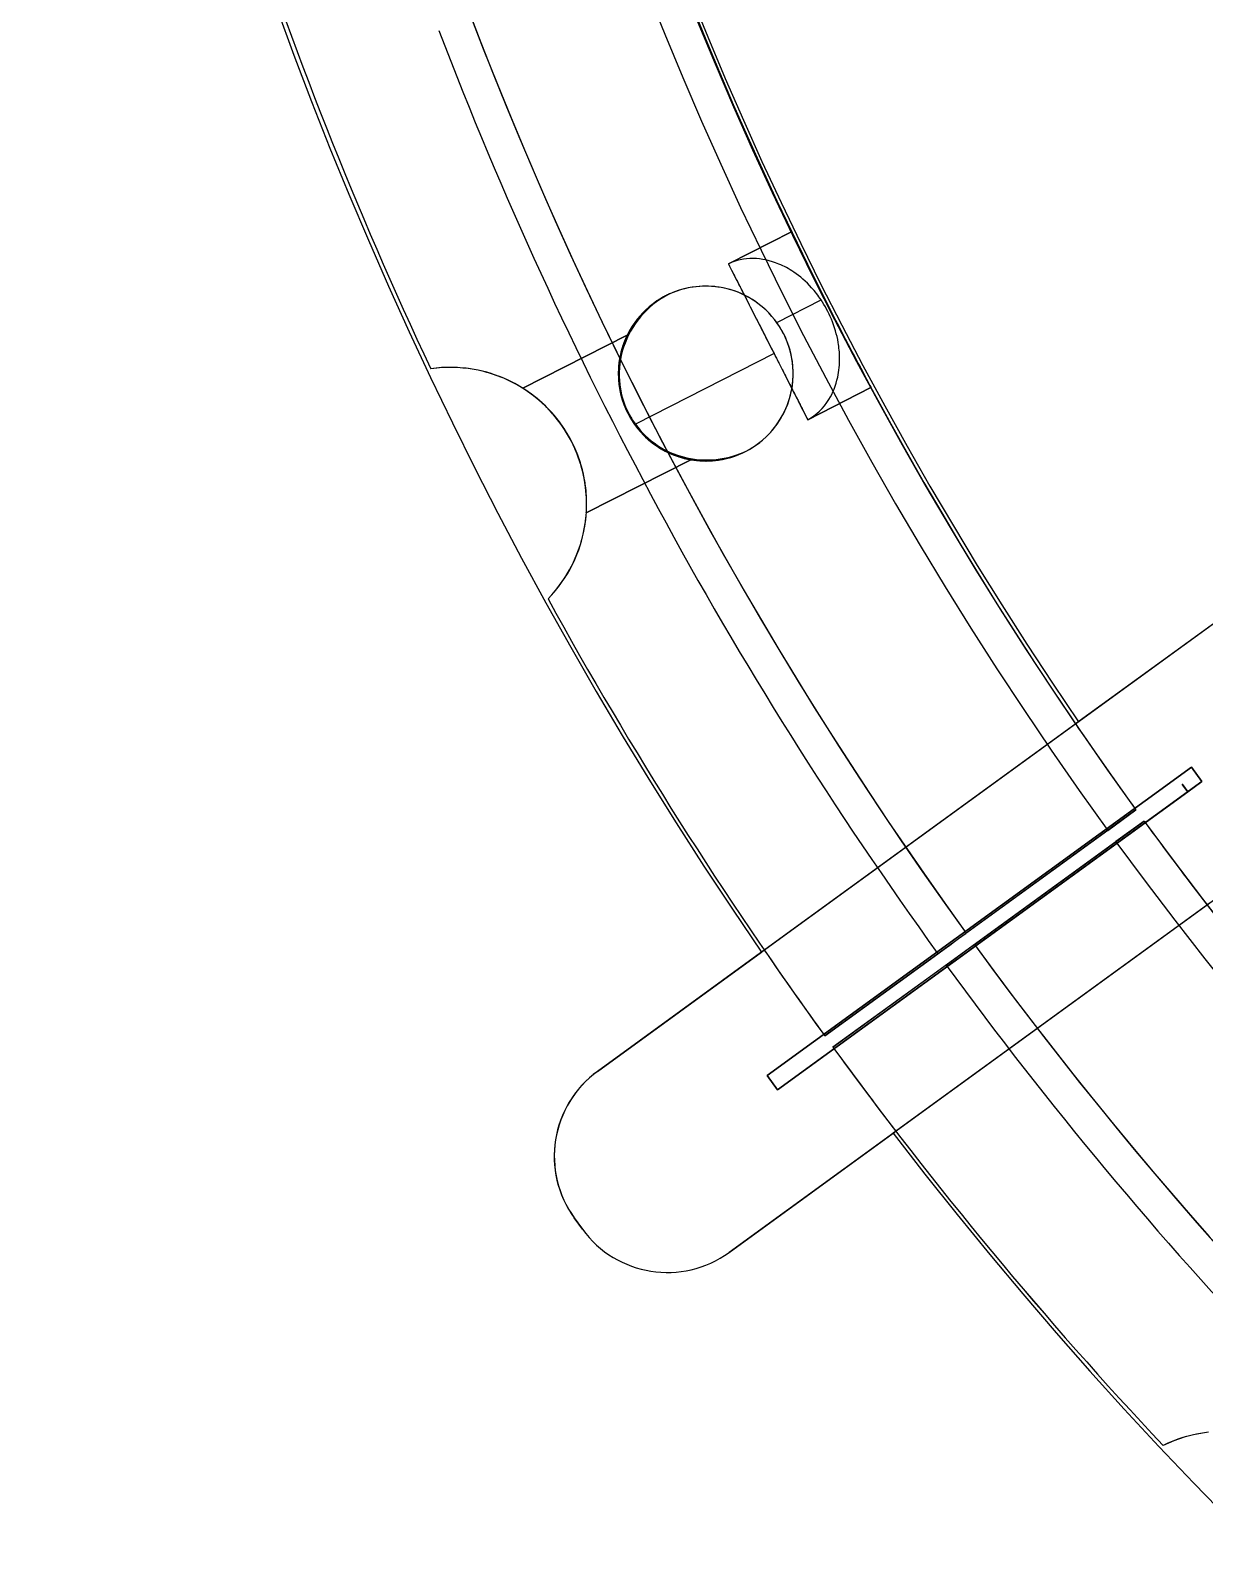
# Model space of a CAD drawing. Header units: millimetres. Extents: x -235 to 540, y -175 to 360.
# Drawn here: x -119.1 to -85.53, y -84.72 to -41.04 of the extents above; entities that cross this region are included whole.
import ezdxf

# ---------------------------------------------------------------- set-up
doc = ezdxf.new("R2010")
doc.units = ezdxf.units.MM
doc.layers.get('0').update_dxf_attribs({"color": 1, "linetype": 'CONTINUOUS'})

# ---------------------------------------------------------------- blocks, each defined once
blk = doc.blocks.new('Fig_001')
at = {"color": 4, "linetype": 'CONTINUOUS'}
for p, q in [((506.345, 303.198), (518.48, 312.015)), ((518.48, 312.015), (518.774, 311.61)), ((518.774, 311.61), (506.639, 302.794)), ((506.639, 302.794), (506.345, 303.198))]:
    blk.add_line(p, q, dxfattribs=at)
at = {"color": 1, "linetype": 'CONTINUOUS'}
for p in [(506.75, 303.492), (506.897, 303.29)]:
    blk.add_point(p, dxfattribs=at)
blk = doc.blocks.new('GENSEC-Fig_001-00023-1656314857')
at = {"color": 6, "linetype": 'CONTINUOUS'}
for p, q in [((97.744, 71.327), (86.012, 62.803)), ((97.744, 71.327, 20), (86.012, 62.803, 20)), ((98.041, 70.919), (97.744, 71.327)), ((98.041, 70.919, 20), (97.744, 71.327, 20)), ((85.902, 62.1), (98.041, 70.919)), ((85.902, 62.1, 20), (98.041, 70.919, 20)), ((86.012, 62.803), (85.606, 62.508)), ((86.012, 62.803, 20), (85.606, 62.508, 20)), ((85.606, 62.508), (85.902, 62.1)), ((85.606, 62.508, 20), (85.902, 62.1, 20)), ((86.16, 62.599), (86.012, 62.803)), ((86.16, 62.599, 20), (86.012, 62.803, 20)), ((86.012, 62.803), (86.159, 62.601)), ((86.012, 62.803, 20), (86.159, 62.601, 20))]:
    blk.add_line(p, q, dxfattribs=at)
at = {"color": 3, "linetype": 'CONTINUOUS'}
for p, q in [((97.744, 71.327), (97.744, 71.327, 20)), ((98.041, 70.919), (98.041, 70.919, 20)), ((85.606, 62.508), (85.606, 62.508, 20)), ((86.012, 62.803), (86.012, 62.803, 20)), ((86.012, 62.803), (86.012, 62.803, 20)), ((86.159, 62.601), (86.159, 62.601, 20)), ((86.16, 62.599), (86.16, 62.599, 20)), ((85.902, 62.1), (85.902, 62.1, 20))]:
    blk.add_line(p, q, dxfattribs=at)

msp = doc.modelspace()

# ---------------------------------------------------------------- linework, layer by layer
at = {"color": 2, "linetype": 'CONTINUOUS'}
for p, q in [((-9.546, -2.98, -20), (-102.889, -70.798, -20)), ((-9.546, -2.98), (-89.216, -60.864)), ((-9.546, -2.98), (-89.135, -60.805)), ((-5.784, -8.158, -20), (-99.127, -75.975, -20)), ((-99.146, -47.712, 38.5), (-97.338, -46.79, 38.5)), ((-97.338, -46.79, 54.5), (-99.146, -47.711, 54.5)), ((-97.338, -46.79, 38.5), (-97.338, -46.79, 54.5)), ((-99.146, -47.711, 38.645), (-99.146, -47.711, 38.5)), ((-99.146, -47.711, 54.5), (-99.146, -47.711, 38.645)), ((-99.145, -47.712, 38.454), (-99.146, -47.712, 38.5)), ((-100.886, -48.599, 31), (-100.928, -48.619, 30.624)), ((-97.763, -49.387, 30.321), (-96.495, -48.741, 36.029)), ((-105.024, -51.268, 17), (-102.037, -49.746, 17)), ((-102.037, -49.746, 19), (-105.024, -51.268, 19)), ((-102.037, -49.746, 9.5), (-105.024, -51.268, 9.5)), ((-102.037, -49.746, 26.5), (-105.024, -51.268, 26.5)), ((-102.037, -49.746, 17), (-102.037, -49.746, 19)), ((-97.565, -49.712, 0.134), (-97.565, -49.712, 30.317)), ((-97.838, -50.277, 48.859), (-101.803, -52.297, 31.013)), ((-107.655, -50.709, 2.679), (-107.655, -50.709, 30)), ((-105.024, -51.268, 19), (-105.024, -51.268, 17)), ((-95.068, -51.245, 38.5), (-96.876, -52.166, 38.5)), ((-96.876, -52.166, 54.5), (-95.068, -51.245, 54.5)), ((-95.068, -51.245, 54.5), (-95.068, -51.245, 38.5)), ((-102.02, -51.982, 31), (-102.002, -51.973, 31.012)), ((-102.02, -51.982, 31), (-102.02, -51.982, 28.5)), ((-102.02, -51.982, 7.5), (-102.02, -51.982, 1.474)), ((-102.02, -51.982, 15), (-102.02, -51.982, 11.5)), ((-102.02, -51.982, 24.5), (-102.02, -51.982, 21)), ((-96.876, -52.166, 38.645), (-96.876, -52.166, 54.5)), ((-96.876, -52.166, 38.5), (-96.876, -52.166, 38.645)), ((-96.876, -52.166, 38.5), (-96.876, -52.166, 38.454)), ((-98.658, -53.074, 30.624), (-98.617, -53.053, 31)), ((-103.208, -54.832, 19), (-100.221, -53.31, 19)), ((-100.221, -53.31, 17), (-103.208, -54.832, 17)), ((-103.208, -54.832, 9.5), (-100.221, -53.31, 9.5)), ((-103.208, -54.832, 26.5), (-100.221, -53.31, 26.5)), ((-100.221, -53.31, 19), (-100.221, -53.31, 17)), ((-103.208, -54.832, 17), (-103.208, -54.832, 19)), ((-104.303, -57.288, 30), (-104.303, -57.288, 2.679)), ((-89.135, -60.805, -7), (-98.2, -67.391, -7)), ((-89.135, -60.805), (-89.135, -60.805, -7)), ((-87.491, -63.319, 67), (-92.345, -66.846, 67)), ((-87.491, -63.319), (-88.3, -63.907)), ((-88.3, -63.907), (-87.491, -63.319)), ((-87.491, -63.319), (-87.491, -63.319, 67)), ((-92.11, -67.169, 67), (-87.256, -63.643, 67)), ((-88.065, -64.23), (-87.256, -63.643)), ((-87.256, -63.643), (-88.065, -64.23, 0)), ((-87.256, -63.643, 67), (-87.256, -63.643)), ((-88.3, -63.907), (-96.39, -69.785)), ((-88.3, -63.907), (-96.39, -69.785, 2.679)), ((-96.155, -70.108), (-88.065, -64.23)), ((-96.155, -70.108, 2.679), (-88.065, -64.23, 0)), ((-85.374, -65.983, -7), (-94.438, -72.569, -7)), ((-92.345, -66.846, 67), (-92.345, -66.846, 35.732)), ((-92.11, -67.169, 35.732), (-92.11, -67.169, 67)), ((-98.119, -67.332), (-102.889, -70.798)), ((-102.889, -70.798), (-98.2, -67.391)), ((-98.2, -67.391, -7), (-98.2, -67.391)), ((-96.39, -69.785, 30), (-93.154, -67.433, 34)), ((-92.919, -67.757, 34), (-96.155, -70.108, 30)), ((-96.39, -69.785, 2.679), (-96.39, -69.785, 30)), ((-96.155, -70.108, 2.679), (-96.155, -70.108, 30)), ((-102.889, -70.798), (-102.889, -70.798, -20)), ((-99.127, -75.975), (-94.357, -72.51)), ((-99.127, -75.975), (-94.438, -72.569)), ((-94.438, -72.569), (-94.438, -72.569, -7)), ((-103.552, -74.988), (-103.317, -75.312)), ((-103.317, -75.312), (-103.552, -74.988)), ((-103.552, -74.988, -20), (-103.317, -75.312, -20)), ((-103.552, -74.988, -20), (-103.552, -74.988)), ((-103.317, -75.312), (-103.317, -75.312, -20)), ((-99.127, -75.975, -20), (-99.127, -75.975)), ((-86.716, -81.495, 2.679), (-86.716, -81.495, 30))]:
    msp.add_line(p, q, dxfattribs=at)
for centre, radius, start, end in [((0, 0), 119.1, 127.53962, -145.53962), ((0, 0, -7), 119.1, 127.53962, -145.53962), ((0, 0), 109, 126.10514, -144.10514), ((0, 0), 108, 126.1061, -144.1061), ((0, 0), 107.9, 127.69948, -145.69948), ((0, 0, -7), 107.9, 127.69948, -145.69948), ((0, 0, 67), 114, -178.49204, -144.10052), ((0, 0, 67), 108, -178.40825, -144.1061), ((0, 0, 35.732), 114, -175.27167, -144.10052), ((0, 0, 2.679), 119, -169.22221, -154.77779), ((0, 0, 30), 119, -169.22219, -154.77777), ((0.001, -0.022, 34.017), 114.988, -159.10154, -144.10886), ((-99.793, -50.847, 31), 2.5, 115.9419, -153), ((-99.793, -50.847, 31), 2.5, -153, -61.9419), ((0, 0, 2.679), 119, -151.2222, -144.09629), ((0, 0, 30.001), 119, -151.22218, -144.09628), ((0, 0), 108, -145.6979, -144.1061), ((0, 0), 108, -143.8939, -142.3021), ((0, 0), 108, -143.8939, -54.1061), ((0, 0, 67), 108, -143.8939, -91.59175), ((0, 0), 109, -143.89486, -54.10514), ((0, 0, 35.732), 114, -143.89948, -85.27167), ((0, 0, 67), 114, -143.89948, -91.50796), ((-0.139, -0.099), 118.829, -145.54252, -144.09583), ((-0.023, 0.006, 34.021), 114.985, -143.89126, -129.12599), ((0, 0), 119, -143.9037, -142.45908), ((0, 0, 2.679), 119, -143.9037, -136.77779), ((0, 0, 30.002), 119, -143.90369, -136.77776), ((-101.125, -73.225), 3, 125.9998, -143.9998), ((-101.125, -73.225), 3, 126, -144), ((-101.125, -73.225, -20), 3, 126, -144), ((0, 0, -7), 119.1, -142.46038, -55.53962), ((0, 0), 119.1, -142.46038, -55.53962), ((-100.89, -73.548), 3, -144, -54), ((-100.89, -73.548), 3, -144, -54), ((-100.89, -73.548, -20), 3, -144, -54)]:
    msp.add_arc(centre, radius, start, end, dxfattribs=at)
at = {"color": 2, "linetype": 'CONTINUOUS', "extrusion": (-0.899808, -0.436286, 0.000531882)}
msp.add_arc((2.135, 38.443, 108.02), 2.5, -179.9991, -145.6322, dxfattribs=at)
at = {"color": 2, "linetype": 'CONTINUOUS', "extrusion": (0.898868, 0.438218, 0.001142)}
msp.add_arc((-1.903, 54.623, -107.936), 2.5, 0.0018, 44.8879, dxfattribs=at)
at = {"color": 2, "linetype": 'CONTINUOUS', "extrusion": (0.702123, 0.357749, 0.615661)}
for centre, radius, start, end in [((-1.43, 98.077, -63.007), 3.93, -17.7109, -0.7674), ((-0.91, 97.904, -63.007), 3.382, -35.5986, -17.6023), ((-0.436, 97.576, -63.007), 2.806, -48.0214, -35.7841), ((-0.14, 97.239, -63.007), 2.357, -66.2283, -47.8921), ((-0.02, 96.985, -63.007), 2.076, -78.8953, -66.4236), ((0, 96.888, -63.007), 1.977, -96.9911, -78.9301), ((0.018, 96.985, -63.007), 2.076, -117.1242, -97.1572), ((0.14, 97.232, -63.007), 2.351, -128.4938, -117.0184), ((0.38, 97.526, -63.007), 2.73, -143.1436, -128.6041), ((0.844, 97.868, -63.007), 3.307, -159.663, -143.2197)]:
    msp.add_arc(centre, radius, start, end, dxfattribs=at)
at = {"color": 2, "linetype": 'CONTINUOUS', "extrusion": (-0.893463, -0.449011, 0.01065)}
msp.add_arc((0.6, 37.348, 108.379), 2.5, -145.6374, -112.124, dxfattribs=at)
at = {"color": 2, "linetype": 'CONTINUOUS', "extrusion": (0.890845, 0.45386, 0.020145)}
msp.add_arc((-0.005, 56.664, -106.83), 2.5, 44.8736, 112.1279, dxfattribs=at)
at = {"color": 2, "linetype": 'CONTINUOUS', "extrusion": (0.891007, 0.45399, 8.39782e-17)}
for centre, radius, start, end in [((0, 54.5, -110), 2.5, 0, 180), ((-39.228, 38.657, -110), 41.728, -0.0155, 3.4657), ((-32.665, 39.074, -110), 35.152, 3.4328, 7.1543), ((-24.311, 40.11, -110), 26.734, 7.1816, 10.1618), ((-16.195, 41.596, -110), 18.483, 10.0651, 14.8268), ((-9.766, 43.276, -110), 11.838, 14.931, 18.7789), ((-5.904, 44.596, -110), 7.757, 18.731, 23.8315), ((-2.877, 45.951, -110), 4.44, 23.629, 32.2564), ((-1.251, 46.96, -110), 2.527, 32.5679, 39.7481), ((-0.548, 47.547, -110), 1.611, 39.7006, 49.3937), ((-0.17, 47.989, -110), 1.029, 49.371, 62.4455), ((-0.023, 48.267, -110), 0.714, 62.5472, 79.2412), ((0, 48.369, -110), 0.61, 79.547, 102.7875), ((0.042, 48.214, -110), 0.771, 103.2618, 123.131), ((0.216, 47.926, -110), 1.108, 122.5273, 132.2671), ((0.559, 47.54, -110), 1.624, 132.0541, 139.2903), ((1.507, 46.765, -110), 2.848, 139.9287, 151.5299), ((3.301, 45.746, -110), 4.911, 151.0546, 155.6656), ((5.677, 44.685, -110), 7.513, 155.7615, 160.972), ((10.183, 43.141, -110), 12.277, 161.0154, 166.0229), ((17.596, 41.298, -110), 19.915, 166.0278, 170.5586), ((27.896, 39.588, -110), 30.356, 170.5642, 175.0088), ((38.137, 38.681, -110), 40.637, 174.9917, -179.9493)]:
    msp.add_arc(centre, radius, start, end, dxfattribs=at)
at = {"color": 2, "linetype": 'CONTINUOUS', "extrusion": (0.232779, 0.113003, 0.965942)}
msp.add_arc((-2.317, 108.372, -28.204), 2.656, -11.1413, 39.2473, dxfattribs=at)
at = {"color": 2, "linetype": 'CONTINUOUS', "extrusion": (0.108586, 0.055328, 0.992546)}
for centre, radius, start, end in [((-0.03, 114.896, 16.746), 2.53, -40.8439, 0.0253), ((-0.003, 114.873, 16.746), 2.495, -81.1641, -40.8358), ((0.002, 114.869, 16.746), 2.491, -135.9386, -90.0351)]:
    msp.add_arc(centre, radius, start, end, dxfattribs=at)
at = {"color": 2, "linetype": 'CONTINUOUS', "extrusion": (0.232832, 0.114249, 0.965783)}
msp.add_arc((-1.809, 108.347, -28.27), 2.619, -43.3238, -11.1814, dxfattribs=at)
at = {"color": 2, "linetype": 'CONTINUOUS', "extrusion": (0.234445, 0.119122, 0.964803)}
msp.add_arc((-0.134, 108.136, -28.666), 2.455, -89.765, -43.9711, dxfattribs=at)
at = {"color": 2, "linetype": 'CONTINUOUS', "extrusion": (-0.890806, -0.453937, 0.020145)}
msp.add_arc((-0.005, 36.317, 108.703), 2.5, -112.1279, -44.8736, dxfattribs=at)
at = {"color": 2, "linetype": 'CONTINUOUS', "extrusion": (0.031436, -0.014317, 0.999403)}
msp.add_arc((-87.635, 70.628, 28.506), 2.611, 52.4343, 96.3353, dxfattribs=at)
at = {"color": 2, "linetype": 'CONTINUOUS', "extrusion": (-0.941293, 0.336402, 0.028311)}
msp.add_arc((82.719, 14.826, 79.789), 1.546, -164.9297, -153.0293, dxfattribs=at)
at = {"color": 2, "linetype": 'CONTINUOUS', "extrusion": (0.941293, -0.336403, 0.028311)}
msp.add_arc((-82.719, 28.656, -78.557), 1.546, 15.0703, 26.9706, dxfattribs=at)
at = {"color": 2, "linetype": 'CONTINUOUS', "extrusion": (0.941292, -0.336403, 0.02831)}
msp.add_arc((-82.719, 11.663, -79.039), 1.546, 15.0702, 26.9706, dxfattribs=at)
at = {"color": 2, "linetype": 'CONTINUOUS', "extrusion": (0.936757, -0.349207, 0.023247)}
msp.add_arc((-83.756, 20.746, -77.767), 1.51, 13.6074, 25.9866, dxfattribs=at)
at = {"color": 2, "linetype": 'CONTINUOUS', "extrusion": (-0.936757, 0.349207, 0.023247)}
msp.add_arc((83.756, 24.742, 78.825), 1.51, -166.3926, -154.0134, dxfattribs=at)
at = {"color": 2, "linetype": 'CONTINUOUS', "extrusion": (-0.936757, 0.349208, 0.023246)}
msp.add_arc((83.756, 7.747, 78.43), 1.51, -166.3928, -154.0136, dxfattribs=at)
at = {"color": 2, "linetype": 'CONTINUOUS', "extrusion": (-0.904343, 0.426806, 0.001033)}
msp.add_arc((89.785, 16.929, 71.062), 1.247, -179.8789, -164.899, dxfattribs=at)
at = {"color": 2, "linetype": 'CONTINUOUS', "extrusion": (0.904183, -0.427144, 0.000969906)}
msp.add_arc((-89.81, 26.566, -70.986), 1.246, 0.1116, 15.1013, dxfattribs=at)
at = {"color": 2, "linetype": 'CONTINUOUS', "extrusion": (0.904342, -0.426806, 0.001033)}
msp.add_arc((-89.785, 9.571, -71.035), 1.247, 0.121, 15.1009, dxfattribs=at)
at = {"color": 2, "linetype": 'CONTINUOUS', "extrusion": (0.903055, -0.429524, 0.000737844)}
msp.add_arc((-89.988, 19.05, -70.764), 1.237, 0.0851, 13.5278, dxfattribs=at)
at = {"color": 2, "linetype": 'CONTINUOUS', "extrusion": (-0.902862, 0.429929, 0.000669859)}
msp.add_arc((90.019, 26.454, 70.756), 1.236, -179.9254, -166.4717, dxfattribs=at)
at = {"color": 2, "linetype": 'CONTINUOUS', "extrusion": (-0.903055, 0.429524, 0.000737826)}
msp.add_arc((89.988, 9.45, 70.785), 1.237, -179.9148, -166.4723, dxfattribs=at)
at = {"color": 2, "linetype": 'CONTINUOUS', "extrusion": (0.108586, 0.055327, 0.992546)}
msp.add_arc((0, 114.86, 16.746), 2.482, -89.9997, -81.1981, dxfattribs=at)
at = {"color": 2, "linetype": 'CONTINUOUS', "extrusion": (0.235059, 0.119835, 0.964566)}
msp.add_arc((0.026, 108.081, -28.762), 2.426, -116.397, -90.046, dxfattribs=at)
at = {"color": 2, "linetype": 'CONTINUOUS', "extrusion": (-0.003306, -0.004105, 0.999986)}
msp.add_arc((-99.705, -50.733, 31.562), 2.46, 161.7544, -153.1598, dxfattribs=at)
at = {"color": 2, "linetype": 'CONTINUOUS', "extrusion": (0.228841, 0.115182, 0.966625)}
msp.add_arc((-0.592, 108.55, -27.91), 2.513, 38.6264, 63.9134, dxfattribs=at)
at = {"color": 2, "linetype": 'CONTINUOUS', "extrusion": (-0.981386, 0.050127, 0.185387)}
msp.add_arc((57.077, -1.354, 100.737), 2.267, -154.2904, -135.9254, dxfattribs=at)
at = {"color": 2, "linetype": 'CONTINUOUS', "extrusion": (0.981386, -0.050128, 0.185386)}
for centre, end in [((-57.077, 44.099, -92.672), 44.0746), ((-57.077, 27.394, -95.824), 44.0745)]:
    msp.add_arc(centre, 2.267, 25.7096, end, dxfattribs=at)
at = {"color": 2, "linetype": 'CONTINUOUS', "extrusion": (0.982335, -0.063587, 0.175995)}
msp.add_arc((-58.402, 35.706, -93.673), 2.243, 24.9523, 43.992, dxfattribs=at)
at = {"color": 2, "linetype": 'CONTINUOUS', "extrusion": (-0.982335, 0.063586, 0.175995)}
msp.add_arc((58.402, 9.084, 101.681), 2.243, -155.0477, -136.008, dxfattribs=at)
at = {"color": 2, "linetype": 'CONTINUOUS', "extrusion": (-0.982335, 0.063589, 0.175994)}
msp.add_arc((58.402, -7.651, 98.689), 2.243, -155.0478, -136.008, dxfattribs=at)
at = {"color": 2, "linetype": 'CONTINUOUS', "extrusion": (0.888422, 0.458905, 0.01065)}
msp.add_arc((0.6, 55.647, -107.388), 2.5, 112.124, 145.6374, dxfattribs=at)
at = {"color": 2, "linetype": 'CONTINUOUS', "extrusion": (0.233879, 0.112553, 0.965729)}
msp.add_arc((-2.926, 116.803, -28.298), 4.093, -36.4221, -16.9015, dxfattribs=at)
at = {"color": 2, "linetype": 'CONTINUOUS', "extrusion": (-0.638215, -0.306714, 0.706121)}
msp.add_arc((5.583, -64.204, 105.444), 6.662, 153.3608, 167.6879, dxfattribs=at)
at = {"color": 2, "linetype": 'CONTINUOUS', "extrusion": (0.764171, 0.33805, 0.549331)}
msp.add_arc((-6.406, 78.332, -84.016), 2.062, 45.4533, 63.3829, dxfattribs=at)
at = {"color": 2, "linetype": 'CONTINUOUS', "extrusion": (-0.764171, -0.33805, 0.549331)}
for centre, start, end in [((6.406, -40.312, 109.011), -134.5466, -116.6171), ((6.406, -54.517, 99.672), -134.5467, -116.6172)]:
    msp.add_arc(centre, 2.062, start, end, dxfattribs=at)
at = {"color": 2, "linetype": 'CONTINUOUS', "extrusion": (-0.870064, -0.244039, 0.428291)}
msp.add_arc((22.743, -32.202, 107.988), 2.439, -142.0363, -129.7924, dxfattribs=at)
at = {"color": 2, "linetype": 'CONTINUOUS', "extrusion": (0.870065, 0.244038, 0.428291)}
msp.add_arc((-22.743, 71.511, -89.357), 2.439, 37.9637, 50.2076, dxfattribs=at)
at = {"color": 2, "linetype": 'CONTINUOUS', "extrusion": (0.870065, 0.244038, 0.42829)}
msp.add_arc((-22.743, 56.149, -96.638), 2.439, 37.9637, 50.2076, dxfattribs=at)
at = {"color": 2, "linetype": 'CONTINUOUS', "extrusion": (0.873783, 0.239204, 0.423421)}
msp.add_arc((-23.446, 64.166, -92.805), 2.45, 37.8608, 49.823, dxfattribs=at)
at = {"color": 2, "linetype": 'CONTINUOUS', "extrusion": (-0.873783, -0.239204, 0.423421)}
msp.add_arc((23.446, -22.946, 112.07), 2.45, -142.1392, -130.177, dxfattribs=at)
at = {"color": 2, "linetype": 'CONTINUOUS', "extrusion": (-0.873783, -0.239203, 0.42342)}
msp.add_arc((23.446, -38.346, 104.872), 2.45, -142.1393, -130.1771, dxfattribs=at)
at = {"color": 2, "linetype": 'CONTINUOUS', "extrusion": (-0.882867, -0.469622, 0.001142)}
msp.add_arc((-1.903, 38.377, 108.042), 2.5, -44.8879, -0.0018, dxfattribs=at)
at = {"color": 2, "linetype": 'CONTINUOUS', "extrusion": (-0.637307, -0.314865, 0.703349)}
msp.add_arc((2.968, -63.161, 105.674), 5.194, 138.9901, 152.9179, dxfattribs=at)
at = {"color": 2, "linetype": 'CONTINUOUS', "extrusion": (0.234618, 0.11669, 0.965058)}
msp.add_arc((-1.25, 116.67, -28.588), 3.95, -57.4496, -37.1324, dxfattribs=at)
at = {"color": 2, "linetype": 'CONTINUOUS', "extrusion": (-0.63784, -0.321105, 0.700037)}
msp.add_arc((1.161, -61.883, 105.944), 3.982, 124.1223, 138.6712, dxfattribs=at)
at = {"color": 2, "linetype": 'CONTINUOUS', "extrusion": (-0.755031, -0.343039, 0.558796)}
msp.add_arc((5.249, -49.498, 103.256), 2.014, -134.4295, -113.3525, dxfattribs=at)
at = {"color": 2, "linetype": 'CONTINUOUS', "extrusion": (0.755031, 0.343038, 0.558795)}
for centre, start, end in [((-5.249, 85.573, -78.949), 45.5705, 66.6475), ((-5.249, 71.475, -88.448), 45.5704, 66.6474)]:
    msp.add_arc(centre, 2.014, start, end, dxfattribs=at)
at = {"color": 2, "linetype": 'CONTINUOUS', "extrusion": (0.226304, 0.115248, 0.967215)}
msp.add_arc((-0.025, 108.689, -27.653), 2.432, 63.686, 89.9812, dxfattribs=at)
at = {"color": 2, "linetype": 'CONTINUOUS', "extrusion": (0.232253, 0.119908, 0.965236)}
msp.add_arc((0.642, 108.233, -28.492), 2.517, -141.9897, -116.7155, dxfattribs=at)
at = {"color": 2, "linetype": 'CONTINUOUS', "extrusion": (0.881857, 0.471518, 0.000531882)}
msp.add_arc((2.135, 54.557, -107.97), 2.5, 145.6322, 179.9991, dxfattribs=at)
at = {"color": 2, "linetype": 'CONTINUOUS', "extrusion": (0.237214, 0.120818, 0.963915)}
msp.add_arc((-0.019, 116.405, -29.075), 3.78, -99.3074, -57.8825, dxfattribs=at)
at = {"color": 2, "linetype": 'CONTINUOUS', "extrusion": (0.56389, 0.825837, 0.00449)}
msp.add_arc((56.033, 9.963, -101.518), 1.791, -25.3408, -0.2224, dxfattribs=at)
at = {"color": 2, "linetype": 'CONTINUOUS', "extrusion": (0.56389, 0.825838, 0.00449)}
for centre, start in [((56.033, 26.963, -101.442), -25.3408), ((56.033, 17.463, -101.485), -25.3407)]:
    msp.add_arc(centre, 1.791, start, -0.2223, dxfattribs=at)
at = {"color": 2, "linetype": 'CONTINUOUS', "extrusion": (-0.553319, -0.832966, 0.00236)}
for centre in [(-57.349, 9.259, 100.838), (-57.349, 26.259, 100.878), (-57.349, 18.759, 100.861)]:
    msp.add_arc(centre, 1.765, 159.0944, 179.8901, dxfattribs=at)
at = {"color": 2, "linetype": 'CONTINUOUS', "extrusion": (-0.677847, -0.732147, 0.066961)}
for centre in [(-40.22, 2.091, 109.384), (-40.22, 19.053, 110.523), (-40.22, 11.57, 110.02)]:
    msp.add_arc(centre, 2.032, 140.092, 159.335, dxfattribs=at)
at = {"color": 2, "linetype": 'CONTINUOUS', "extrusion": (0.71251, 0.694642, 0.099008)}
for centre in [(34.541, 20.555, -109.542), (34.541, 37.471, -107.858)]:
    msp.add_arc(centre, 2.087, -44.2032, -24.7134, dxfattribs=at)
at = {"color": 2, "linetype": 'CONTINUOUS', "extrusion": (0.712509, 0.694642, 0.099007)}
msp.add_arc((34.541, 28.018, -108.799), 2.087, -44.2031, -24.7133, dxfattribs=at)
at = {"color": 2, "linetype": 'CONTINUOUS', "extrusion": (-0.638984, -0.324535, 0.697407)}
msp.add_arc((0.306, -60.864, 106.155), 3.217, 110.4003, 123.8921, dxfattribs=at)
at = {"color": 2, "linetype": 'CONTINUOUS', "extrusion": (-0.783326, -0.586246, 0.206678)}
for centre in [(-19.759, -14.552, 114.401), (-19.759, 2.081, 117.914), (-19.759, -5.257, 116.364)]:
    msp.add_arc(centre, 2.149, 128.338, 141.6283, dxfattribs=at)
at = {"color": 2, "linetype": 'CONTINUOUS', "extrusion": (0.703472, 0.356532, 0.614827)}
msp.add_arc((-0.253, 85.318, -77.39), 1.641, 61.4801, 89.7892, dxfattribs=at)
at = {"color": 2, "linetype": 'CONTINUOUS', "extrusion": (-0.703472, -0.356532, 0.614827)}
for centre, start, end in [((0.253, -49.434, 105.365), -118.5198, -90.2108), ((0.253, -62.841, 94.913), -118.5199, -90.2109)]:
    msp.add_arc(centre, 1.641, start, end, dxfattribs=at)
at = {"color": 2, "linetype": 'CONTINUOUS', "extrusion": (-0.701271, -0.356147, 0.617558)}
msp.add_arc((0.155, -57.293, 99.32), 1.62, -114.6689, -90.1306, dxfattribs=at)
at = {"color": 2, "linetype": 'CONTINUOUS', "extrusion": (0.701271, 0.356147, 0.617558)}
for centre, start in [((-0.155, 91.507, -72.457), 65.3311), ((-0.155, 78.136, -82.955), 65.331)]:
    msp.add_arc(centre, 1.62, start, 89.8694, dxfattribs=at)
at = {"color": 2, "linetype": 'CONTINUOUS', "extrusion": (0.804253, 0.530817, 0.267228)}
for centre, start, end in [((12.953, 40.2, -109.307), -58.9801, -42.0932), ((12.953, 56.582, -104.765), -58.98, -42.0932), ((12.953, 47.427, -107.303), -58.98, -42.0931)]:
    msp.add_arc(centre, 2.117, start, end, dxfattribs=at)
at = {"color": 2, "linetype": 'CONTINUOUS', "extrusion": (-0.813456, -0.470902, 0.341381)}
for centre in [(-6.174, -30.853, 113.063), (-6.174, -14.874, 118.867), (-6.174, -21.924, 116.306)]:
    msp.add_arc(centre, 2.032, 112.832, 130.2509, dxfattribs=at)
at = {"color": 2, "linetype": 'CONTINUOUS', "extrusion": (0.805006, 0.417346, 0.421649)}
for centre, start, end in [((0.815, 57.702, -102.29), -89.0842, -56.5958), ((0.815, 73.116, -95.122), -89.0842, -56.5958), ((0.815, 64.502, -99.128), -89.0841, -56.5957)]:
    msp.add_arc(centre, 1.864, start, end, dxfattribs=at)
at = {"color": 2, "linetype": 'CONTINUOUS', "extrusion": (0.226857, 0.115888, 0.967009)}
msp.add_arc((0.124, 108.64, -27.743), 2.458, 90.0957, 135.9081, dxfattribs=at)
at = {"color": 2, "linetype": 'CONTINUOUS', "extrusion": (0.700326, 0.358002, 0.617558)}
msp.add_arc((0.155, 85.608, -77.088), 1.62, 90.1305, 114.6689, dxfattribs=at)
at = {"color": 2, "linetype": 'CONTINUOUS', "extrusion": (-0.701931, -0.359557, 0.614827)}
msp.add_arc((-0.253, -56.926, 99.524), 1.641, -89.7893, -61.4802, dxfattribs=at)
at = {"color": 2, "linetype": 'CONTINUOUS', "extrusion": (-0.700326, -0.358002, 0.617558)}
for centre, start, end in [((-0.155, -63.192, 94.689), -89.8696, -65.331), ((-0.155, -49.821, 105.187), -89.8695, -65.3311)]:
    msp.add_arc(centre, 1.62, start, end, dxfattribs=at)
at = {"color": 2, "linetype": 'CONTINUOUS', "extrusion": (0.701931, 0.359557, 0.614827)}
for centre in [(0.253, 77.826, -83.231), (0.253, 91.233, -72.779)]:
    msp.add_arc(centre, 1.641, 90.2107, 118.5198, dxfattribs=at)
at = {"color": 2, "linetype": 'CONTINUOUS', "extrusion": (-0.013243, -0.006758, 0.999889)}
msp.add_arc((-99.428, -50.655, 32.711), 2.418, -153.0012, -143.9667, dxfattribs=at)
at = {"color": 2, "linetype": 'CONTINUOUS', "extrusion": (0.22826, 0.12207, 0.965917)}
msp.add_arc((2.384, 108.369, -28.215), 2.661, 166.8014, -142.9458, dxfattribs=at)
at = {"color": 2, "linetype": 'CONTINUOUS', "extrusion": (0.108587, 0.055327, 0.992546)}
msp.add_arc((0.029, 114.896, 16.746), 2.529, 179.9719, -135.9366, dxfattribs=at)
at = {"color": 2, "linetype": 'CONTINUOUS', "extrusion": (0.70212, 0.357753, 0.615662)}
msp.add_arc((1.395, 98.073, -63.007), 3.894, -179.2911, -159.6521, dxfattribs=at)
at = {"color": 2, "linetype": 'CONTINUOUS', "extrusion": (-0.640169, -0.326174, 0.695553)}
msp.add_arc((0, -60.154, 106.303), 2.756, 82.8394, 110.5128, dxfattribs=at)
at = {"color": 2, "linetype": 'CONTINUOUS', "extrusion": (-0.79911, -0.409257, 0.440378)}
for centre in [(-0.24, -42.711, 109.48), (-0.24, -27.448, 116.966), (-0.24, -34.182, 113.663)]:
    msp.add_arc(centre, 1.82, 89.2779, 114.0058, dxfattribs=at)
at = {"color": 2, "linetype": 'CONTINUOUS', "extrusion": (-0.002186, 0.004034, 0.999989)}
msp.add_arc((-99.732, -50.956, 31.024), 2.483, -143.7844, -103.8898, dxfattribs=at)
at = {"color": 2, "linetype": 'CONTINUOUS', "extrusion": (0.800801, 0.405938, 0.440377)}
for centre in [(-0.24, 59.77, -101.112), (-0.24, 75.032, -93.626)]:
    msp.add_arc(centre, 1.82, -114.0059, -89.278, dxfattribs=at)
at = {"color": 2, "linetype": 'CONTINUOUS', "extrusion": (0.800801, 0.405938, 0.440378)}
msp.add_arc((-0.24, 66.503, -97.81), 1.82, -114.0058, -89.2779, dxfattribs=at)
at = {"color": 2, "linetype": 'CONTINUOUS', "extrusion": (-0.810811, -0.405953, 0.421649)}
for centre in [(0.815, -40.473, 110.302), (0.815, -25.058, 117.47), (0.815, -31.859, 114.307)]:
    msp.add_arc(centre, 1.864, 56.5957, 89.0841, dxfattribs=at)
at = {"color": 2, "linetype": 'CONTINUOUS', "extrusion": (0.72132, 0.4092, 0.558796)}
msp.add_arc((5.249, 79.353, -83.14), 2.014, 113.3525, 134.4295, dxfattribs=at)
at = {"color": 2, "linetype": 'CONTINUOUS', "extrusion": (-0.72132, -0.4092, 0.558795)}
for centre in [(-5.249, -55.718, 99.065), (-5.249, -41.62, 108.565)]:
    msp.add_arc(centre, 2.014, -66.6475, -45.5705, dxfattribs=at)
at = {"color": 2, "linetype": 'CONTINUOUS', "extrusion": (-0.722657, -0.419526, 0.549331)}
msp.add_arc((-6.406, -48.25, 103.792), 2.062, -63.3829, -45.4534, dxfattribs=at)
at = {"color": 2, "linetype": 'CONTINUOUS', "extrusion": (0.722657, 0.419526, 0.549331)}
for centre in [(6.406, 70.394, -89.235), (6.406, 84.599, -79.896)]:
    msp.add_arc(centre, 2.062, 116.6171, 134.5466, dxfattribs=at)
at = {"color": 2, "linetype": 'CONTINUOUS', "extrusion": (-0.639449, -0.326086, 0.696256)}
msp.add_arc((-0.077, -60.426, 106.247), 2.926, 62.0836, 82.5262, dxfattribs=at)
at = {"color": 2, "linetype": 'CONTINUOUS', "extrusion": (0.708842, 0.560454, 0.428291)}
msp.add_arc((22.743, 64.733, -92.569), 2.439, 129.7924, 142.0363, dxfattribs=at)
at = {"color": 2, "linetype": 'CONTINUOUS', "extrusion": (-0.708842, -0.560455, 0.42829)}
msp.add_arc((-22.743, -38.98, 104.775), 2.439, -50.2076, -37.9637, dxfattribs=at)
at = {"color": 2, "linetype": 'CONTINUOUS', "extrusion": (-0.708842, -0.560455, 0.428291)}
msp.add_arc((-22.743, -23.618, 112.056), 2.439, -50.2076, -37.9637, dxfattribs=at)
at = {"color": 2, "linetype": 'CONTINUOUS', "extrusion": (-0.707117, -0.566304, 0.423422)}
msp.add_arc((-23.446, -31.552, 108.048), 2.45, -49.823, -37.8608, dxfattribs=at)
at = {"color": 2, "linetype": 'CONTINUOUS', "extrusion": (0.707117, 0.566303, 0.423422)}
msp.add_arc((23.446, 55.559, -96.827), 2.45, 130.177, 142.1392, dxfattribs=at)
at = {"color": 2, "linetype": 'CONTINUOUS', "extrusion": (0.707117, 0.566304, 0.423422)}
msp.add_arc((23.446, 70.96, -89.629), 2.45, 130.177, 142.1392, dxfattribs=at)
at = {"color": 2, "linetype": 'CONTINUOUS', "extrusion": (0.536291, 0.823422, 0.185387)}
msp.add_arc((57.077, 36.729, -94.063), 2.267, 135.9254, 154.2904, dxfattribs=at)
at = {"color": 2, "linetype": 'CONTINUOUS', "extrusion": (-0.53629, -0.823423, 0.185386)}
msp.add_arc((-57.077, -8.723, 99.346), 2.267, -44.0746, -25.7096, dxfattribs=at)
at = {"color": 2, "linetype": 'CONTINUOUS', "extrusion": (-0.53629, -0.823422, 0.185386)}
msp.add_arc((-57.077, 7.982, 102.498), 2.267, -44.0746, -25.7096, dxfattribs=at)
at = {"color": 2, "linetype": 'CONTINUOUS', "extrusion": (-0.525961, -0.8321, 0.175996)}
msp.add_arc((-58.402, -0.268, 100.009), 2.243, -43.992, -24.9524, dxfattribs=at)
at = {"color": 2, "linetype": 'CONTINUOUS', "extrusion": (0.525961, 0.8321, 0.175997)}
msp.add_arc((58.402, 26.354, -95.345), 2.243, 136.0079, 155.0476, dxfattribs=at)
at = {"color": 2, "linetype": 'CONTINUOUS', "extrusion": (0.525961, 0.8321, 0.175996)}
msp.add_arc((58.402, 43.089, -92.353), 2.243, 136.0079, 155.0476, dxfattribs=at)
at = {"color": 2, "linetype": 'CONTINUOUS', "extrusion": (0.228349, 0.12048, 0.966096)}
msp.add_arc((1.711, 108.418, -28.139), 2.612, 135.0748, 167.2789, dxfattribs=at)
at = {"color": 2, "linetype": 'CONTINUOUS', "extrusion": (0.006737, 0.034839, 0.99937)}
msp.add_arc((88.325, 69.776, 28.468), 2.616, 86.9769, 126.9712, dxfattribs=at)
at = {"color": 2, "linetype": 'CONTINUOUS', "extrusion": (0.281123, 0.959254, 0.028311)}
msp.add_arc((82.719, 21.159, -78.77), 1.546, 153.0293, 164.9297, dxfattribs=at)
at = {"color": 2, "linetype": 'CONTINUOUS', "extrusion": (-0.281122, -0.959254, 0.028311)}
for centre, start in [((-82.719, 7.33, 79.576), -26.9706), ((-82.719, 24.323, 80.058), -26.9707)]:
    msp.add_arc(centre, 1.546, start, -15.0703, dxfattribs=at)
at = {"color": 2, "linetype": 'CONTINUOUS', "extrusion": (-0.268099, -0.963111, 0.023247)}
msp.add_arc((-83.756, 15.244, 78.604), 1.51, -25.9867, -13.6075, dxfattribs=at)
at = {"color": 2, "linetype": 'CONTINUOUS', "extrusion": (0.2681, 0.963111, 0.023247)}
msp.add_arc((83.756, 11.248, -77.988), 1.51, 154.0133, 166.3924, dxfattribs=at)
at = {"color": 2, "linetype": 'CONTINUOUS', "extrusion": (0.268099, 0.963111, 0.023247)}
msp.add_arc((83.756, 28.244, -77.593), 1.51, 154.0133, 166.3925, dxfattribs=at)
at = {"color": 2, "linetype": 'CONTINUOUS', "extrusion": (0.235943, 0.12075, 0.964236)}
msp.add_arc((0.229, 116.482, -28.939), 3.825, -126.5458, -99.5327, dxfattribs=at)
at = {"color": 2, "linetype": 'CONTINUOUS', "extrusion": (0.859105, 0.38131, 0.341381)}
for centre in [(-6.174, 48.712, -106.577), (-6.174, 64.69, -100.774), (-6.174, 55.761, -104.017)]:
    msp.add_arc(centre, 2.032, -130.2509, -112.832, dxfattribs=at)
at = {"color": 2, "linetype": 'CONTINUOUS', "extrusion": (0.186266, 0.982499, 0.001033)}
msp.add_arc((89.785, 19.071, -71.025), 1.247, 164.899, 179.8789, dxfattribs=at)
at = {"color": 2, "linetype": 'CONTINUOUS', "extrusion": (-0.186266, -0.982499, 0.001033)}
for centre in [(-89.785, 9.429, 71.055), (-89.785, 26.429, 71.072)]:
    msp.add_arc(centre, 1.247, -15.1009, -0.121, dxfattribs=at)
at = {"color": 2, "linetype": 'CONTINUOUS', "extrusion": (-0.183311, -0.983055, 0.000737868)}
msp.add_arc((-89.988, 16.95, 70.791), 1.237, -13.528, -0.0851, dxfattribs=at)
at = {"color": 2, "linetype": 'CONTINUOUS', "extrusion": (0.183311, 0.983055, 0.000737884)}
msp.add_arc((89.988, 9.55, -70.771), 1.237, 166.472, 179.9148, dxfattribs=at)
at = {"color": 2, "linetype": 'CONTINUOUS', "extrusion": (0.183311, 0.983055, 0.000737874)}
msp.add_arc((89.988, 26.55, -70.759), 1.237, 166.472, 179.9148, dxfattribs=at)
at = {"color": 2, "linetype": 'CONTINUOUS', "extrusion": (-0.902168, -0.338648, 0.267228)}
for centre in [(12.953, -21.891, 114.385), (12.953, -5.509, 118.928), (12.953, -12.736, 116.923)]:
    msp.add_arc(centre, 2.117, 42.0931, 58.98, dxfattribs=at)
at = {"color": 2, "linetype": 'CONTINUOUS', "extrusion": (0.934711, 0.289137, 0.206677)}
for centre in [(-19.759, 33.142, -110.474), (-19.759, 49.775, -106.96)]:
    msp.add_arc(centre, 2.149, -141.6283, -128.3381, dxfattribs=at)
at = {"color": 2, "linetype": 'CONTINUOUS', "extrusion": (0.934711, 0.289137, 0.206678)}
msp.add_arc((-19.759, 40.48, -108.924), 2.149, -141.6283, -128.338, dxfattribs=at)
at = {"color": 2, "linetype": 'CONTINUOUS', "extrusion": (-0.636455, -0.326602, 0.698753)}
msp.add_arc((-0.688, -61.389, 106.047), 3.595, 47.8132, 62.0674, dxfattribs=at)
at = {"color": 2, "linetype": 'CONTINUOUS', "extrusion": (-0.98078, -0.168132, 0.099008)}
msp.add_arc((34.541, -1.648, 111.423), 2.087, 24.7133, 44.2031, dxfattribs=at)
at = {"color": 2, "linetype": 'CONTINUOUS', "extrusion": (-0.98078, -0.168132, 0.099007)}
for centre in [(34.541, 15.268, 113.106), (34.541, 7.805, 112.363)]:
    msp.add_arc(centre, 2.087, 24.7133, 44.2031, dxfattribs=at)
at = {"color": 2, "linetype": 'CONTINUOUS', "extrusion": (0.990748, 0.118044, 0.06696)}
msp.add_arc((-40.22, 16.866, -108.112), 2.032, -159.335, -140.092, dxfattribs=at)
at = {"color": 2, "linetype": 'CONTINUOUS', "extrusion": (0.990748, 0.118044, 0.066961)}
msp.add_arc((-40.22, 33.828, -106.974), 2.032, -159.335, -140.092, dxfattribs=at)
at = {"color": 2, "linetype": 'CONTINUOUS', "extrusion": (0.990748, 0.118045, 0.066961)}
msp.add_arc((-40.22, 24.349, -107.61), 2.032, -159.335, -140.092, dxfattribs=at)
at = {"color": 2, "linetype": 'CONTINUOUS', "extrusion": (-0.632844, -0.32824, 0.701261)}
msp.add_arc((-1.739, -62.357, 105.845), 4.398, 38.3334, 47.7654, dxfattribs=at)
at = {"color": 2, "linetype": 'CONTINUOUS', "extrusion": (-0.999563, 0.029219, 0.00449)}
for centre in [(56.033, 9.037, 101.604), (56.033, 26.037, 101.68), (56.033, 18.537, 101.646)]:
    msp.add_arc(centre, 1.791, 0.2223, 25.3407, dxfattribs=at)
at = {"color": 2, "linetype": 'CONTINUOUS', "extrusion": (0.999116, -0.041961, 0.00236)}
for centre in [(-57.349, 9.741, -100.794), (-57.349, 26.741, -100.753), (-57.349, 17.241, -100.776)]:
    msp.add_arc(centre, 1.765, -179.8901, -159.0944, dxfattribs=at)
at = {"color": 2, "linetype": 'CONTINUOUS', "extrusion": (0.229878, 0.122121, 0.965527)}
msp.add_arc((2.2, 116.77, -28.386), 4.037, -162.9125, -127.4972, dxfattribs=at)
at = {"color": 2, "linetype": 'CONTINUOUS', "extrusion": (-0.628142, -0.331445, 0.703976)}
msp.add_arc((-3.43, -63.397, 105.623), 5.466, 24.4424, 37.8947, dxfattribs=at)
at = {"color": 2, "linetype": 'CONTINUOUS', "extrusion": (-0.622754, -0.336638, 0.706294)}
msp.add_arc((-5.846, -64.265, 105.429), 6.801, 12.3593, 24.1126, dxfattribs=at)
at = {"color": 2, "linetype": 'CONTINUOUS', "extrusion": (0.587785, -0.809017, 1.6404e-16)}
msp.add_arc((-116, 35.732, -0.2), 2, -60.0038, 0.0037, dxfattribs=at)
at = {"color": 2, "linetype": 'CONTINUOUS', "extrusion": (0.587785, -0.809017, 1.07605e-16)}
msp.add_arc((-116, 35.732, 0.2), 2, -60.0038, 0.0037, dxfattribs=at)
at = {"color": 2, "linetype": 'CONTINUOUS', "extrusion": (0.187651, 0.179317, 0.965729)}
msp.add_arc((-2.926, 116.803, -28.298), 4.093, -36.4221, -16.9015, dxfattribs=at)
at = {"color": 2, "linetype": 'CONTINUOUS', "extrusion": (-0.512193, -0.488932, 0.706118)}
msp.add_arc((5.581, -64.203, 105.444), 6.662, 153.3603, 167.6873, dxfattribs=at)

# ---------------------------------------------------------------- block references
at = {"rotation": 180}
for name, p in [('GENSEC-Fig_001-00023-1656314857', (0, 0)), ('Fig_001', (420.737, 240.691, 67))]:
    msp.add_blockref(name, p, dxfattribs=at)

doc.saveas('drawing.dxf')
